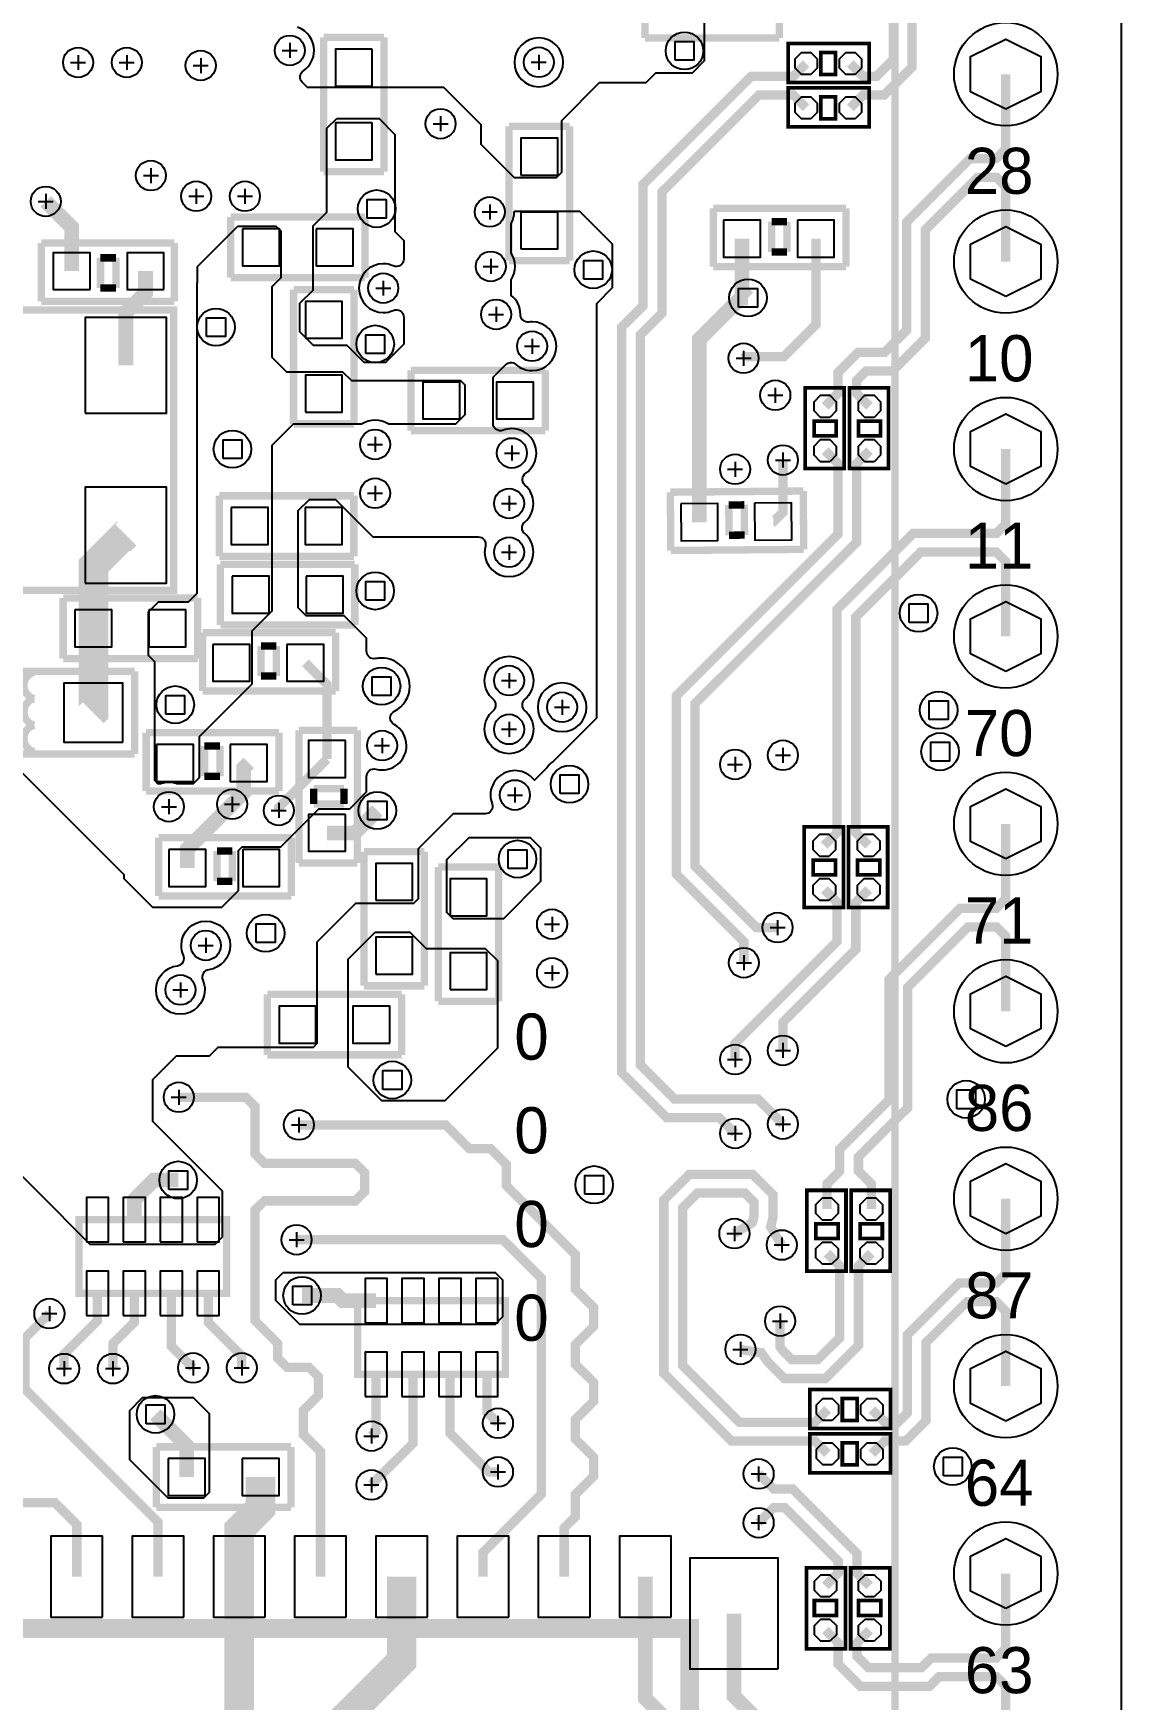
# Model space of a CAD drawing. Extents: x -209 to 15, y 9 to 85.
# Drawn here: x -32.62 to -17.88, y 29.68 to 52.26 of the extents above; entities that cross this region are included whole.
import ezdxf

# ---------------------------------------------------------------- set-up
doc = ezdxf.new("R2010")
doc.units = 0
for name, color, linetype in [('BG_DESIGN_OUTLINE', 85, 'CONTINUOUS'), ('BG_SILKSCREEN_TOP', 85, 'CONTINUOUS'), ('ET_BOTTOM', 5, 'CONTINUOUS'), ('MA_NCLEGEND-1-6', 190, 'CONTINUOUS'), ('PG_SILKSCREEN_BOTTOM', 5, 'CONTINUOUS'), ('PIN_BOTTOM', 5, 'CONTINUOUS'), ('VC_BOTTOM', 5, 'CONTINUOUS')]:
    doc.layers.add(name, color=color, linetype=linetype)

# ---------------------------------------------------------------- blocks, each defined once
blk = doc.blocks.new('FIGURE_CROSS')
for points in [[(-0.5, 0), (0.5, 0)], [(0, 0.5), (0, -0.5)]]:
    blk.add_lwpolyline(points)
blk = doc.blocks.new('FIGURE_SQUARE')
blk.add_lwpolyline([(-0.5, -0.5), (-0.5, 0.5), (0.5, 0.5), (0.5, -0.5)], close=True)
blk = doc.blocks.new('FIGURE_HEX')
blk.add_lwpolyline([(-0.5, 0), (-0.25, 0.5), (0.25, 0.5), (0.5, 0), (0.25, -0.5), (-0.25, -0.5)], close=True)

msp = doc.modelspace()

# ---------------------------------------------------------------- linework, layer by layer
at = {"layer": 'BG_DESIGN_OUTLINE'}
msp.add_lwpolyline([(-43.881, 16.8967), (-17.881, 16.8967), (-17.881, 78.8967), (-43.881, 78.8967)], close=True, dxfattribs=at)
at = {"layer": 'ET_BOTTOM'}
for points, const_width in [([(-21.5542, 51.8512), (-21.3812, 51.6782), (-21.2015, 51.6782), (-20.9729, 51.9068), (-20.9729, 54.9997), (-20.3289, 55.6437), (-19.578, 55.6437), (-19.451, 55.7707), (-19.451, 56.7867)], 0.127), ([(-21.5542, 51.2512), (-21.3812, 51.4242), (-21.0962, 51.4242), (-20.7189, 51.8015), (-20.7189, 54.8944), (-20.2236, 55.3897), (-19.578, 55.3897), (-19.451, 55.2627), (-19.451, 54.2467)], 0.127), ([(-22.1542, 51.8512), (-22.3272, 51.6782), (-22.8977, 51.6782), (-24.3616, 50.2143), (-24.3616, 48.5706), (-24.6524, 48.2798), (-24.6524, 38.1752), (-24.0416, 37.5644), (-23.3291, 37.5644), (-23.1168, 37.3521)], 0.127), ([(-21.8957, 47.2048), (-21.7227, 47.3778), (-21.7227, 47.6628), (-21.447, 47.9385), (-21.0908, 47.9385), (-20.7922, 48.2371), (-20.7922, 49.7042), (-19.9327, 50.5637), (-19.578, 50.5637), (-19.451, 50.6907), (-19.451, 51.7067)], 0.127), ([(-22.1542, 51.2512), (-22.3272, 51.4242), (-22.7924, 51.4242), (-24.1076, 50.109), (-24.1076, 48.4653), (-24.3984, 48.1745), (-24.3984, 38.2805), (-23.9363, 37.8184), (-22.8094, 37.8184), (-22.4683, 37.4773)], 0.127), ([(-21.2957, 47.2048), (-21.4687, 47.3778), (-21.4687, 47.5575), (-21.3417, 47.6845), (-20.9855, 47.6845), (-20.5382, 48.1318), (-20.5382, 49.5989), (-19.8274, 50.3097), (-19.578, 50.3097), (-19.451, 50.1827), (-19.451, 49.1667)], 0.127), ([(-32.4523, 49.9829), (-32.1003, 49.6309), (-32.1003, 49.0379)], 0.2), ([(-23.0223, 49.4772), (-23.0223, 48.7561), (-22.9417, 48.6755)], 0.2), ([(-23.002, 47.8564), (-22.981, 47.8774), (-22.456, 47.8774), (-22.0223, 48.3111), (-22.0223, 49.4772)], 0.127), ([(-31.1003, 49.0379), (-31.1003, 48.7445), (-31.3675, 48.4773), (-31.3675, 47.7606)], 0.2), ([(-23.5999, 45.6351), (-23.5999, 48.1149), (-23.0393, 48.6755), (-22.9417, 48.6755)], 0.2), ([(-22.9976, 39.6646), (-22.9976, 39.9514), (-23.9119, 40.8657), (-23.9119, 43.283), (-21.7227, 45.4722), (-21.7227, 46.4318), (-21.8957, 46.6048)], 0.127), ([(-22.5407, 40.1414), (-22.8283, 40.1414), (-23.6579, 40.971), (-23.6579, 43.1777), (-21.4687, 45.3669), (-21.4687, 46.4318), (-21.2957, 46.6048)], 0.127), ([(-22.5999, 45.6437), (-22.5953, 45.6437), (-22.4683, 45.7707), (-22.4683, 46.4773)], 0.127), ([(-21.9079, 41.256), (-21.7349, 41.429), (-21.7349, 44.4548), (-20.706, 45.4837), (-19.578, 45.4837), (-19.451, 45.6107), (-19.451, 46.6267)], 0.127), ([(-31.8057, 44.1964), (-31.8057, 45.0421), (-31.4037, 45.4441), (-31.384, 45.4441), (-31.3675, 45.4606)], 0.4), ([(-21.3079, 41.256), (-21.4809, 41.429), (-21.4809, 44.3495), (-20.6007, 45.2297), (-19.578, 45.2297), (-19.451, 45.1027), (-19.451, 44.0867)], 0.127), ([(-31.8057, 44.1964), (-31.8057, 43.0542), (-31.8074, 43.0525)], 0.4), ([(-28.6431, 42.4246), (-28.6431, 43.4349), (-28.9373, 43.7291)], 0.127), ([(-29.9288, 41.8121), (-29.7715, 41.9694), (-29.7715, 42.3026), (-29.702, 42.3721)], 0.2), ([(-29.2955, 41.7292), (-29.2955, 41.7722), (-28.6431, 42.4246)], 0.127), ([(-30.5342, 40.9482), (-30.5342, 41.2067), (-29.9288, 41.8121)], 0.2), ([(-28.6431, 41.4246), (-28.264, 41.4246), (-27.9615, 41.7271)], 0.2), ([(-21.872, 36.3282), (-21.872, 36.6687), (-21.699, 36.8417), (-21.699, 37.1393), (-21.0329, 37.8054), (-21.0329, 39.4372), (-20.0664, 40.4037), (-19.578, 40.4037), (-19.451, 40.5307), (-19.451, 41.5467)], 0.127), ([(-23.1168, 38.3521), (-23.1168, 38.5706), (-21.7349, 39.9525), (-21.7349, 40.483), (-21.9079, 40.656)], 0.127), ([(-22.4683, 38.477), (-22.4683, 38.8598), (-21.4809, 39.8472), (-21.4809, 40.483), (-21.3079, 40.656)], 0.127), ([(-21.272, 36.3282), (-21.272, 36.6687), (-21.445, 36.8417), (-21.445, 37.034), (-20.7789, 37.7001), (-20.7789, 39.3319), (-19.9611, 40.1497), (-19.578, 40.1497), (-19.451, 40.0227), (-19.451, 39.0067)], 0.127), ([(-28.731, 31.344), (-28.731, 33.0376), (-28.9633, 33.2699), (-28.9633, 33.5951), (-28.7587, 33.7997), (-28.7587, 34.0537), (-28.8857, 34.1807), (-29.1832, 34.1807), (-29.3102, 34.3077), (-29.3102, 34.5063), (-29.6168, 34.8129), (-29.6168, 36.3109), (-29.4898, 36.4379), (-28.259, 36.4379), (-28.132, 36.5649), (-28.132, 36.8189), (-28.259, 36.9459), (-29.4898, 36.9459), (-29.6168, 37.0729), (-29.6168, 37.7148), (-29.7438, 37.8418), (-30.6502, 37.8418)], 0.127), ([(-25.431, 31.344), (-25.431, 32.0058), (-25.2815, 32.1553), (-25.2815, 32.4552), (-25.0328, 32.7039), (-25.0328, 32.9632), (-25.2815, 33.2119), (-25.2815, 33.4712), (-25.0328, 33.7199), (-25.0328, 33.9792), (-25.2815, 34.2279), (-25.2815, 34.4872), (-25.0328, 34.7359), (-25.0328, 34.9952), (-25.2815, 35.2439), (-25.2815, 35.7112), (-26.2122, 36.6419), (-26.2122, 36.7477), (-26.2123, 36.9273), (-26.4289, 37.1439), (-26.5347, 37.1439), (-26.7141, 37.1438), (-27.0369, 37.4666), (-29.0239, 37.4666)], 0.127), ([(-31.2513, 36.1828), (-31.2513, 36.4539), (-30.9854, 36.7198), (-30.6581, 36.7198)], 0.2), ([(-21.8638, 33.0101), (-22.0368, 33.1831), (-23.1632, 33.1831), (-24.0812, 34.1011), (-24.0812, 36.4483), (-23.7309, 36.7986), (-22.8801, 36.7986), (-22.6044, 36.5229), (-22.6044, 36.2077), (-22.6341, 36.0842), (-22.484, 35.8395)], 0.127), ([(-21.8638, 33.6101), (-22.0368, 33.4371), (-23.0579, 33.4371), (-23.8272, 34.2064), (-23.8272, 36.343), (-23.6256, 36.5446), (-22.9854, 36.5446), (-22.8584, 36.4176), (-22.8584, 36.2379), (-22.8811, 36.1436), (-22.8812, 36.1435), (-23.126, 35.9935)], 0.127), ([(-21.2638, 33.6101), (-21.0908, 33.4371), (-20.9111, 33.4371), (-20.7841, 33.5641), (-20.7841, 34.6222), (-20.0826, 35.3237), (-19.578, 35.3237), (-19.451, 35.4507), (-19.451, 36.4667)], 0.127), ([(-29.0548, 35.9112), (-26.2606, 35.9112), (-25.7383, 35.3889), (-25.7383, 32.4649), (-26.531, 31.6722), (-26.531, 31.344)], 0.127), ([(-21.272, 35.7282), (-21.445, 35.5552), (-21.445, 34.4785), (-21.8934, 34.0301), (-22.4502, 34.0301), (-22.6683, 34.2482), (-22.761, 34.378), (-22.7612, 34.378), (-23.0443, 34.425)], 0.127), ([(-22.5071, 34.809), (-22.5071, 34.4596), (-22.4738, 34.413), (-22.3449, 34.2841), (-21.9987, 34.2841), (-21.699, 34.5838), (-21.699, 35.5552), (-21.872, 35.7282)], 0.127), ([(-32.8365, 35.554), (-33.2964, 35.0941), (-33.2964, 33.5599), (-33.7582, 33.0981), (-34.8855, 33.0981), (-35.0125, 32.9711), (-35.0125, 32.5193), (-34.8413, 32.3481), (-34.6672, 32.3481), (-34.5402, 32.2211), (-34.5402, 31.9858), (-34.4132, 31.8588), (-34.1592, 31.8588), (-34.0322, 31.9858), (-34.0322, 32.2211), (-33.9052, 32.3481), (-32.3289, 32.3481), (-32.031, 32.0502), (-32.031, 31.344)], 0.127), ([(-31.7513, 35.1828), (-31.7513, 34.8126), (-32.2029, 34.361), (-32.2029, 34.1635)], 0.127), ([(-31.2513, 35.1828), (-31.2513, 34.7951), (-31.5425, 34.5039), (-31.5425, 34.1635)], 0.127), ([(-30.7513, 35.1828), (-30.7513, 34.4676), (-30.457, 34.1733)], 0.127), ([(-30.2513, 35.1828), (-30.2513, 34.7912), (-29.7966, 34.3365), (-29.7966, 34.1733)], 0.127), ([(-27.9777, 35.085), (-28.4302, 35.085), (-28.4997, 35.1545), (-28.9807, 35.1545)], 0.2), ([(-21.2638, 33.0101), (-21.0908, 33.1831), (-20.8058, 33.1831), (-20.5301, 33.4588), (-20.5301, 34.5169), (-19.9773, 35.0697), (-19.578, 35.0697), (-19.451, 34.9427), (-19.451, 33.9267)], 0.127), ([(-32.4028, 34.9095), (-32.7347, 34.5776), (-32.7347, 33.8883), (-30.931, 32.0846), (-30.931, 31.344)], 0.127), ([(-27.4777, 34.085), (-27.4777, 33.1523), (-28.0415, 32.5885)], 0.127), ([(-27.9777, 34.085), (-27.9777, 33.3127), (-28.0415, 33.2489)], 0.127), ([(-26.9777, 34.085), (-26.9777, 33.2901), (-26.4516, 32.764), (-26.3272, 32.764)], 0.127), ([(-26.4777, 34.085), (-26.4777, 33.5749), (-26.3272, 33.4244)], 0.127), ([(-30.5422, 32.6938), (-30.5422, 33.1203), (-30.966, 33.5441)], 0.2), ([(-29.831, 31.344), (-29.831, 31.9834), (-29.5422, 32.2722), (-29.5422, 32.6938)], 0.4), ([(-22.7972, 32.7363), (-22.5941, 32.5332), (-22.3371, 32.5332), (-21.4659, 31.662), (-21.4659, 31.3932), (-21.2929, 31.2202)], 0.127), ([(-21.8929, 31.2202), (-21.7199, 31.3932), (-21.7199, 31.5567), (-22.4424, 32.2792), (-22.5938, 32.2792), (-22.7971, 32.0759)], 0.127), ([(-33.2842, 29.2609), (-32.4358, 28.4125), (-30.5467, 28.4125), (-29.831, 29.1282), (-29.831, 31.344)], 0.4), ([(-27.631, 31.344), (-27.631, 30.2043), (-28.5828, 29.2525)], 0.4), ([(-21.6873, 27.1642), (-23.3103, 27.1642), (-23.5103, 27.3642), (-23.5103, 28.8723), (-24.331, 29.693), (-24.331, 31.344)], 0.2), ([(-21.2929, 30.6202), (-21.4659, 30.4472), (-21.4659, 30.2675), (-21.3097, 30.1113), (-21.0815, 30.1113), (-21.0814, 30.1112), (-20.59, 30.1112), (-20.4575, 30.2437), (-19.578, 30.2437), (-19.451, 30.3707), (-19.451, 31.3867)], 0.127), ([(-22.6464, 27.753), (-22.6464, 29.241), (-23.131, 29.7256), (-23.131, 30.844)], 0.2), ([(-21.8929, 30.6202), (-21.7199, 30.4472), (-21.7199, 30.1622), (-21.415, 29.8573), (-21.1868, 29.8573), (-21.1867, 29.8572), (-20.4847, 29.8572), (-20.3522, 29.9897), (-19.578, 29.9897), (-19.451, 29.8627), (-19.451, 28.8467)], 0.127)]:
    msp.add_lwpolyline(points, dxfattribs=dict(at, const_width=const_width))
for points in [[(-23.5336, 52.7317), (-23.5336, 51.8861), (-23.698, 51.7217), (-24.1933, 51.7217), (-24.3269, 51.5881), (-24.9551, 51.5881), (-25.4671, 51.0761), (-25.4671, 50.3732), (-25.5396, 50.3007), (-26.103, 50.3007), (-26.557, 50.7547), (-26.557, 51.0218), (-27.0602, 51.525), (-28.9056, 51.525), (-28.9787, 51.5981, -0.472984), (-28.9633, 51.7544, 0.250512), (-28.8164, 52.0292, 0.321132), (-29.0404, 52.342)], [(-32.9213, 42.3874), (-31.3934, 40.8595), (-31.3934, 40.8074), (-31.0055, 40.4195), (-30.0676, 40.4195), (-29.8421, 40.645), (-29.8421, 41.1847), (-29.79, 41.2368), (-29.2688, 41.2368), (-28.7549, 41.7507), (-28.3354, 41.7507), (-28.1071, 41.979), (-28.1071, 42.1895, -0.490834), (-27.9799, 42.2878, 0.063809), (-27.8966, 42.2771, 0.414214), (-27.5662, 42.6075, 0.270059), (-27.7337, 42.895, -0.597618), (-27.7298, 43.0739, 0.281861), (-27.5219, 43.4134, 0.414214), (-27.9031, 43.7946, 0.053516), (-27.984, 43.7859, -0.478124), (-28.1071, 43.8852), (-28.1071, 44.0647), (-28.4103, 44.3679), (-28.9241, 44.3679), (-29.0313, 44.4751), (-29.0313, 45.7922), (-28.8815, 45.942), (-28.527, 45.942), (-28.0212, 45.4362), (-26.5962, 45.4362, -0.489112), (-26.4977, 45.3096, 0.062316), (-26.5079, 45.2282, 1), (-25.8471, 45.2282, 0.221009), (-25.9645, 45.4807, -0.464701), (-25.9645, 45.6361, 0.221009), (-25.8471, 45.8886, 0.217933), (-25.9615, 46.1386, -0.492944), (-25.9521, 46.2995, 0.248322), (-25.8075, 46.5727, 0.414214), (-26.1379, 46.9031, 0.09197), (-26.2564, 46.8811, -0.526207), (-26.3944, 46.976), (-26.3944, 47.6003), (-26.2253, 47.7694, -0.397758), (-26.0858, 47.7734, 0.183957), (-25.866, 47.6897, 1), (-25.866, 48.3505, 0.031879), (-25.908, 48.3478, -0.453251), (-26.0225, 48.449), (-26.0225, 48.4503, 0.229356), (-26.148, 48.7095), (-26.148, 48.9211, 0.297118), (-26.148, 49.2819), (-26.148, 49.6808), (-26.1426, 49.6915, 0.116976), (-26.1074, 49.8399), (-26.1074, 49.8431), (-26.0997, 49.8508), (-25.2221, 49.8508), (-24.7795, 49.4082), (-24.7795, 48.8095), (-24.9945, 48.5945), (-24.9945, 42.9786), (-25.5773, 42.3958), (-25.5806, 42.3934, 0.081227), (-25.6676, 42.3064), (-25.67, 42.3031), (-25.8325, 42.1406), (-25.8684, 42.1754, 0.194449), (-26.098, 42.2682, 0.414214), (-26.4284, 41.9378, 0.091389), (-26.4067, 41.82, -0.525385), (-26.5016, 41.6822), (-26.9345, 41.6822), (-27.41, 41.2067), (-27.41, 40.5309), (-27.4736, 40.4673), (-28.2555, 40.4673), (-28.7792, 39.9436), (-28.7792, 38.5695), (-28.8315, 38.5172), (-30.1224, 38.5172), (-30.2408, 38.3987), (-30.6855, 38.3987), (-31.0049, 38.0793), (-31.0049, 37.517), (-30.0624, 36.5745), (-30.0624, 35.9478), (-30.1624, 35.8478), (-31.8506, 35.8478), (-33.2925, 37.2897)]]:
    msp.add_lwpolyline(points, format="xyb", dxfattribs=at)
for points in [[(-25.444, 51.8679, 1), (-26.1048, 51.8679, 1)], [(-28.5118, 51.1046), (-27.9382, 51.1046), (-27.7227, 50.8891), (-27.7227, 49.5732), (-27.6015, 49.452), (-27.6015, 49.2007, -0.544169), (-27.7448, 49.1081, 0.106093), (-27.8804, 49.1372, 1), (-27.8804, 48.4764, 0.106093), (-27.7448, 48.5055, -0.544169), (-27.6015, 48.4129), (-27.6015, 48.0493), (-27.8493, 47.8015), (-28.138, 47.8015), (-28.3676, 48.0311), (-28.8245, 48.0311), (-29.0087, 48.2153), (-29.0087, 48.6017), (-28.8287, 48.7817), (-28.8287, 49.6525), (-28.643, 49.8382), (-28.643, 50.9734)], [(-29.8495, 49.6483), (-29.3337, 49.6483), (-29.2694, 49.584), (-29.2694, 48.9454), (-29.3908, 48.824), (-29.3908, 47.8725), (-29.193, 47.6747), (-28.4318, 47.6747), (-28.3113, 47.5542), (-26.8337, 47.5542), (-26.7769, 47.4974), (-26.7769, 47.0882), (-26.9019, 46.9632), (-27.8072, 46.9632, 0.303756), (-28.1746, 46.9632), (-29.1019, 46.9632), (-29.3908, 46.6743), (-29.3908, 44.4301), (-29.6621, 44.1588), (-29.6621, 43.4395), (-30.0283, 43.0728), (-30.3753, 42.7258), (-30.3753, 42.1704), (-30.4543, 42.0914), (-30.6765, 42.0914), (-30.684, 42.0938, 0.076615), (-30.7835, 42.1091, 0.076615), (-30.883, 42.0938), (-30.8905, 42.0914), (-30.9319, 42.0914), (-30.9737, 42.1332), (-30.9737, 43.7445), (-31.0593, 43.8301), (-31.0593, 44.4222), (-30.9242, 44.5573), (-30.5196, 44.5573), (-30.4016, 44.6753), (-30.4016, 48.877), (-30.3987, 48.8799), (-30.3987, 49.0991)], [(-26.3905, 43.0807, 0.464701), (-26.3905, 43.2361, -0.221009), (-26.5079, 43.4886, -1), (-25.8471, 43.4886, -0.221009), (-25.9645, 43.2361, 0.464701), (-25.9645, 43.0807, -0.221009), (-25.8471, 42.8282, -1), (-26.5079, 42.8282, -0.221009)], [(-25.1281, 43.1269, 1), (-25.7889, 43.1269, 1)], [(-30.5869, 39.7664, -0.103487), (-30.6146, 39.8988, -1), (-29.9538, 39.8988, -0.379365), (-30.2445, 39.5708, 0.50266), (-30.3254, 39.4292, -0.103487), (-30.2977, 39.2968, -1), (-30.9585, 39.2968, -0.379365), (-30.6678, 39.6248, 0.50266)]]:
    msp.add_lwpolyline(points, format="xyb", close=True, dxfattribs=at)
for points in [[(-27.0184, 41.063), (-26.7185, 41.3629), (-25.8899, 41.3629), (-25.7503, 41.2233), (-25.7503, 40.7654), (-26.2538, 40.2619), (-26.936, 40.2619), (-27.0184, 40.3443)], [(-27.9912, 40.078), (-27.5191, 40.078), (-27.3007, 39.8596), (-26.4986, 39.8596), (-26.3323, 39.6933), (-26.3323, 38.5073), (-27.0462, 37.7934), (-27.8998, 37.7934), (-28.3551, 38.2487), (-28.3551, 39.7141)], [(-29.2359, 35.4673), (-26.3646, 35.4673), (-26.2646, 35.3673), (-26.2646, 34.8641), (-26.3646, 34.7641), (-29.0129, 34.7641), (-29.3359, 35.0871), (-29.3359, 35.3673)], [(-31.3148, 33.5977), (-31.1404, 33.7721), (-30.4535, 33.7721), (-30.2392, 33.5578), (-30.2392, 32.4863), (-30.3169, 32.4086), (-30.7959, 32.4086), (-31.3148, 32.9275)]]:
    msp.add_lwpolyline(points, close=True, dxfattribs=at)
at = {"layer": 'PG_SILKSCREEN_BOTTOM'}
for points, const_width in [([(-20.951, 17.1867), (-20.951, 78.6067)], 0.1), ([(-24.336, 52.1968), (-24.336, 53.0168)], 0.1), ([(-22.516, 53.0168), (-22.516, 52.1968)], 0.1), ([(-28.6895, 50.3852), (-28.6895, 52.2052)], 0.1), ([(-28.6895, 52.2052), (-27.8694, 52.2052)], 0.1), ([(-27.8694, 52.2052), (-27.8695, 50.3852)], 0.1), ([(-22.516, 52.1968), (-24.336, 52.1968)], 0.1), ([(-21.3472, 52.1222), (-22.3962, 52.1222), (-22.3962, 51.5932), (-21.3022, 51.5932), (-21.3022, 52.1222), (-21.3472, 52.1222)], 0.05), ([(-21.9542, 52.0012), (-21.9542, 51.7012), (-21.7542, 51.7012), (-21.7542, 52.0012), (-21.9542, 52.0012)], 0.05), ([(-21.3472, 51.5222), (-22.3962, 51.5222), (-22.3962, 50.9932), (-21.3022, 50.9932), (-21.3022, 51.5222), (-21.3472, 51.5222)], 0.05), ([(-21.9542, 51.4012), (-21.9542, 51.1012), (-21.7542, 51.1012), (-21.7542, 51.4012), (-21.9542, 51.4012)], 0.05), ([(-26.1767, 50.9988), (-25.3567, 50.9988)], 0.1), ([(-26.1767, 49.1788), (-26.1767, 50.9988)], 0.1), ([(-25.3567, 50.9988), (-25.3567, 49.1788)], 0.1), ([(-27.8695, 50.3852), (-28.6895, 50.3852)], 0.1), ([(-23.4123, 49.8872), (-21.6123, 49.8872)], 0.1), ([(-23.4123, 49.0972), (-23.4123, 49.8872)], 0.1), ([(-21.6123, 49.8872), (-21.6123, 49.0972)], 0.1), ([(-29.9482, 49.7702), (-28.1282, 49.7702)], 0.1), ([(-29.9482, 48.9502), (-29.9482, 49.7702)], 0.1), ([(-28.1282, 49.7702), (-28.1282, 48.9502)], 0.1), ([(-22.6223, 49.7072), (-22.4123, 49.7072)], 0.1), ([(-22.6223, 49.2972), (-22.6223, 49.7072)], 0.1), ([(-22.4123, 49.7072), (-22.4123, 49.2972)], 0.1), ([(-32.5103, 49.4179), (-30.7103, 49.4179)], 0.1), ([(-32.5103, 48.6279), (-32.5103, 49.4179)], 0.1), ([(-30.7103, 49.4179), (-30.7103, 48.6279)], 0.1), ([(-31.7103, 49.2179), (-31.5003, 49.2179)], 0.1), ([(-31.7103, 48.8079), (-31.7103, 49.2179)], 0.1), ([(-31.5003, 49.2179), (-31.5003, 48.8079)], 0.1), ([(-22.4123, 49.2972), (-22.6223, 49.2972)], 0.1), ([(-25.3567, 49.1788), (-26.1767, 49.1788)], 0.1), ([(-21.6123, 49.0972), (-23.4123, 49.0972)], 0.1), ([(-31.5003, 48.8079), (-31.7103, 48.8079)], 0.1), ([(-28.1282, 48.9502), (-29.9482, 48.9502)], 0.1), ([(-29.0962, 48.788), (-28.2762, 48.788)], 0.1), ([(-29.0962, 46.968), (-29.0962, 48.788)], 0.1), ([(-28.2762, 48.788), (-28.2762, 46.968)], 0.1), ([(-33.9175, 44.7106), (-33.9175, 48.5106), (-30.7175, 48.5106), (-30.7175, 44.7106), (-33.9175, 44.7106)], 0.1), ([(-30.7103, 48.6279), (-32.5103, 48.6279)], 0.1), ([(-27.5057, 47.6939), (-25.6857, 47.6939)], 0.1), ([(-27.5057, 46.8739), (-27.5057, 47.6939)], 0.1), ([(-25.6857, 47.6939), (-25.6857, 46.8739)], 0.1), ([(-22.1667, 47.4118), (-22.1667, 46.3628), (-21.6377, 46.3628), (-21.6377, 47.4568), (-22.1667, 47.4568), (-22.1667, 47.4118)], 0.05), ([(-21.5667, 47.4118), (-21.5667, 46.3628), (-21.0377, 46.3628), (-21.0377, 47.4568), (-21.5667, 47.4568), (-21.5667, 47.4118)], 0.05), ([(-28.2762, 46.968), (-29.0962, 46.968)], 0.1), ([(-22.0457, 46.8048), (-21.7457, 46.8048), (-21.7457, 47.0048), (-22.0457, 47.0048), (-22.0457, 46.8048)], 0.05), ([(-21.4457, 46.8048), (-21.1457, 46.8048), (-21.1457, 47.0048), (-21.4457, 47.0048), (-21.4457, 46.8048)], 0.05), ([(-25.6857, 46.8739), (-27.5057, 46.8739)], 0.1), ([(-23.9932, 46.0417), (-22.1933, 46.0573)], 0.1), ([(-23.9866, 45.2517), (-23.9932, 46.0417)], 0.1), ([(-22.1933, 46.0573), (-22.1865, 45.2672)], 0.1), ([(-30.0994, 45.9925), (-28.2793, 45.9925)], 0.1), ([(-30.0993, 45.1724), (-30.0994, 45.9925)], 0.1), ([(-28.2793, 45.9925), (-28.2794, 45.1724)], 0.1), ([(-23.2018, 45.8686), (-22.9918, 45.8704)], 0.1), ([(-23.1983, 45.4585), (-23.2018, 45.8686)], 0.1), ([(-22.9918, 45.8704), (-22.9883, 45.4602)], 0.1), ([(-22.9883, 45.4602), (-23.1983, 45.4585)], 0.1), ([(-28.2794, 45.1724), (-30.0993, 45.1724)], 0.1), ([(-22.1865, 45.2672), (-23.9866, 45.2517)], 0.1), ([(-30.0859, 45.0633), (-28.2659, 45.0633)], 0.1), ([(-30.0859, 44.2433), (-30.0859, 45.0633)], 0.1), ([(-28.2659, 45.0633), (-28.2659, 44.2433)], 0.1), ([(-32.2157, 44.6064), (-30.3957, 44.6064)], 0.1), ([(-32.2157, 43.7864), (-32.2157, 44.6064)], 0.1), ([(-30.3957, 44.6064), (-30.3957, 43.7864)], 0.1), ([(-28.2659, 44.2433), (-30.0859, 44.2433)], 0.1), ([(-30.3273, 44.1391), (-28.5273, 44.1391)], 0.1), ([(-30.3273, 43.3491), (-30.3273, 44.1391)], 0.1), ([(-28.5273, 44.1391), (-28.5273, 43.3491)], 0.1), ([(-30.3957, 43.7864), (-32.2157, 43.7864)], 0.1), ([(-29.5373, 43.9591), (-29.3273, 43.9591)], 0.1), ([(-29.5373, 43.5491), (-29.5373, 43.9591)], 0.1), ([(-29.3273, 43.9591), (-29.3273, 43.5491)], 0.1), ([(-33.9674, 43.6125), (-31.2474, 43.6125)], 0.1), ([(-31.2474, 43.6125), (-31.2474, 42.4925)], 0.1), ([(-29.3273, 43.5491), (-29.5373, 43.5491)], 0.1), ([(-28.5273, 43.3491), (-30.3273, 43.3491)], 0.1), ([(-31.092, 42.7821), (-29.292, 42.7821)], 0.1), ([(-31.092, 41.9921), (-31.092, 42.7821)], 0.1), ([(-29.292, 42.7821), (-29.292, 41.9921)], 0.1), ([(-29.0231, 41.0146), (-29.0231, 42.8146)], 0.1), ([(-29.0231, 42.8146), (-28.2331, 42.8146)], 0.1), ([(-28.2331, 42.8146), (-28.2331, 41.0146)], 0.1), ([(-31.2474, 42.4925), (-33.9674, 42.4925)], 0.1), ([(-30.302, 42.6021), (-30.092, 42.6021)], 0.1), ([(-30.302, 42.1921), (-30.302, 42.6021)], 0.1), ([(-30.092, 42.6021), (-30.092, 42.1921)], 0.1), ([(-30.092, 42.1921), (-30.302, 42.1921)], 0.1), ([(-29.292, 41.9921), (-31.092, 41.9921)], 0.1), ([(-28.8231, 41.8146), (-28.8231, 42.0246)], 0.1), ([(-28.8231, 42.0246), (-28.4131, 42.0246)], 0.1), ([(-28.4131, 42.0246), (-28.4131, 41.8146)], 0.1), ([(-28.4131, 41.8146), (-28.8231, 41.8146)], 0.1), ([(-30.9242, 41.3582), (-29.1242, 41.3582)], 0.1), ([(-30.9242, 40.5682), (-30.9242, 41.3582)], 0.1), ([(-29.1242, 41.3582), (-29.1242, 40.5682)], 0.1), ([(-22.1789, 41.463), (-22.1789, 40.414), (-21.6499, 40.414), (-21.6499, 41.508), (-22.1789, 41.508), (-22.1789, 41.463)], 0.05), ([(-21.5789, 41.463), (-21.5789, 40.414), (-21.0499, 40.414), (-21.0499, 41.508), (-21.5789, 41.508), (-21.5789, 41.463)], 0.05), ([(-30.1342, 41.1782), (-29.9242, 41.1782)], 0.1), ([(-30.1342, 40.7682), (-30.1342, 41.1782)], 0.1), ([(-29.9242, 41.1782), (-29.9242, 40.7682)], 0.1), ([(-28.143, 41.1718), (-27.323, 41.1718)], 0.1), ([(-28.143, 39.3518), (-28.143, 41.1718)], 0.1), ([(-27.323, 41.1718), (-27.323, 39.3518)], 0.1), ([(-28.2331, 41.0146), (-29.0231, 41.0146)], 0.1), ([(-27.1364, 40.9603), (-26.3164, 40.9603)], 0.1), ([(-27.1364, 39.1403), (-27.1364, 40.9603)], 0.1), ([(-26.3164, 40.9603), (-26.3164, 39.1403)], 0.1), ([(-22.0579, 40.856), (-21.7579, 40.856), (-21.7579, 41.056), (-22.0579, 41.056), (-22.0579, 40.856)], 0.05), ([(-21.4579, 40.856), (-21.1579, 40.856), (-21.1579, 41.056), (-21.4579, 41.056), (-21.4579, 40.856)], 0.05), ([(-29.9242, 40.7682), (-30.1342, 40.7682)], 0.1), ([(-29.1242, 40.5682), (-30.9242, 40.5682)], 0.1), ([(-27.323, 39.3518), (-28.143, 39.3518)], 0.1), ([(-29.4526, 39.2365), (-27.6326, 39.2365)], 0.1), ([(-29.4526, 38.4165), (-29.4526, 39.2365)], 0.1), ([(-27.6326, 39.2365), (-27.6326, 38.4165)], 0.1), ([(-26.3164, 39.1403), (-27.1364, 39.1403)], 0.1), ([(-27.6326, 38.4165), (-29.4526, 38.4165)], 0.1), ([(-22.143, 36.5352), (-22.143, 35.4862), (-21.614, 35.4862), (-21.614, 36.5802), (-22.143, 36.5802), (-22.143, 36.5352)], 0.05), ([(-21.543, 36.5352), (-21.543, 35.4862), (-21.014, 35.4862), (-21.014, 36.5802), (-21.543, 36.5802), (-21.543, 36.5352)], 0.05), ([(-30.0012, 35.1828), (-32.0014, 35.1828), (-32.0014, 36.1828), (-30.0012, 36.1828), (-30.0012, 35.1828)], 0.1), ([(-22.022, 35.9282), (-21.722, 35.9282), (-21.722, 36.1282), (-22.022, 36.1282), (-22.022, 35.9282)], 0.05), ([(-21.422, 35.9282), (-21.122, 35.9282), (-21.122, 36.1282), (-21.422, 36.1282), (-21.422, 35.9282)], 0.05), ([(-26.2277, 34.085), (-28.2277, 34.085), (-28.2277, 35.085), (-26.2277, 35.085), (-26.2277, 34.085)], 0.1), ([(-21.0568, 33.8811), (-22.1058, 33.8811), (-22.1058, 33.3521), (-21.0118, 33.3521), (-21.0118, 33.8811), (-21.0568, 33.8811)], 0.05), ([(-21.6638, 33.7601), (-21.6638, 33.4601), (-21.4638, 33.4601), (-21.4638, 33.7601), (-21.6638, 33.7601)], 0.05), ([(-21.0568, 33.2811), (-22.1058, 33.2811), (-22.1058, 32.7521), (-21.0118, 32.7521), (-21.0118, 33.2811), (-21.0568, 33.2811)], 0.05), ([(-30.9522, 33.1038), (-29.1322, 33.1038)], 0.1), ([(-30.9522, 32.2838), (-30.9522, 33.1038)], 0.1), ([(-29.1322, 33.1038), (-29.1322, 32.2838)], 0.1), ([(-21.6638, 33.1601), (-21.6638, 32.8601), (-21.4638, 32.8601), (-21.4638, 33.1601), (-21.6638, 33.1601)], 0.05), ([(-29.1322, 32.2838), (-30.9522, 32.2838)], 0.1), ([(-21.6219, 30.4132), (-21.6219, 31.4622), (-22.1509, 31.4622), (-22.1509, 30.3682), (-21.6219, 30.3682), (-21.6219, 30.4132)], 0.05), ([(-21.0219, 30.4132), (-21.0219, 31.4622), (-21.5509, 31.4622), (-21.5509, 30.3682), (-21.0219, 30.3682), (-21.0219, 30.4132)], 0.05), ([(-21.7429, 31.0202), (-22.0429, 31.0202), (-22.0429, 30.8202), (-21.7429, 30.8202), (-21.7429, 31.0202)], 0.05), ([(-21.1429, 31.0202), (-21.4429, 31.0202), (-21.4429, 30.8202), (-21.1429, 30.8202), (-21.1429, 31.0202)], 0.05), ([(-24.331, 30.642), (-23.731, 30.642), (-23.731, 16.844), (-38.031, 16.844), (-38.031, 29.844)], 0.254), ([(-36.731, 30.642), (-24.331, 30.642)], 0.254)]:
    msp.add_lwpolyline(points, dxfattribs=dict(at, const_width=const_width))
at = {"layer": 'PG_SILKSCREEN_BOTTOM', "const_width": 0.1}
for points in [[(-32.6074, 43.6025, 0.779275), (-32.6074, 43.2425)], [(-32.6074, 43.2444, 0.779275), (-32.6074, 42.8844)], [(-32.6074, 42.8844, 0.779275), (-32.6074, 42.5244)]]:
    msp.add_lwpolyline(points, format="xyb", dxfattribs=at)
at = {"layer": 'PIN_BOTTOM'}
for points in [[(-28.0295, 52.0453), (-28.5295, 52.0453), (-28.5295, 51.5453), (-28.0295, 51.5453)], [(-22.09207, 51.7012), (-22.21633, 51.7012), (-22.3042, 51.78907), (-22.3042, 51.91333), (-22.21633, 52.0012), (-22.09207, 52.0012), (-22.0042, 51.91333), (-22.0042, 51.78907)], [(-21.49207, 51.7012), (-21.61633, 51.7012), (-21.7042, 51.78907), (-21.7042, 51.91333), (-21.61633, 52.0012), (-21.49207, 52.0012), (-21.4042, 51.91333), (-21.4042, 51.78907)], [(-22.09207, 51.1012), (-22.21633, 51.1012), (-22.3042, 51.18907), (-22.3042, 51.31333), (-22.21633, 51.4012), (-22.09207, 51.4012), (-22.0042, 51.31333), (-22.0042, 51.18907)], [(-21.49207, 51.1012), (-21.61633, 51.1012), (-21.7042, 51.18907), (-21.7042, 51.31333), (-21.61633, 51.4012), (-21.49207, 51.4012), (-21.4042, 51.31333), (-21.4042, 51.18907)], [(-28.0295, 51.0453), (-28.5295, 51.0453), (-28.5295, 50.5453), (-28.0295, 50.5453)], [(-26.0167, 50.3388), (-25.5167, 50.3388), (-25.5167, 50.8388), (-26.0167, 50.8388)], [(-26.0167, 49.3388), (-25.5167, 49.3388), (-25.5167, 49.8388), (-26.0167, 49.8388)], [(-23.2723, 49.7272), (-23.2723, 49.2272), (-22.7723, 49.2272), (-22.7723, 49.7272)], [(-22.2723, 49.7272), (-22.2723, 49.2272), (-21.7723, 49.2272), (-21.7723, 49.7272)], [(-29.7882, 49.6102), (-29.7882, 49.1102), (-29.2882, 49.1102), (-29.2882, 49.6102)], [(-28.7882, 49.6102), (-28.7882, 49.1102), (-28.2882, 49.1102), (-28.2882, 49.6102)], [(-31.8503, 48.7879), (-31.8503, 49.2879), (-32.3503, 49.2879), (-32.3503, 48.7879)], [(-30.8503, 48.7879), (-30.8503, 49.2879), (-31.3503, 49.2879), (-31.3503, 48.7879)], [(-28.9362, 48.128), (-28.4362, 48.128), (-28.4362, 48.628), (-28.9362, 48.628)], [(-31.9175, 47.1106), (-30.8175, 47.1106), (-30.8175, 48.4106), (-31.9175, 48.4106)], [(-28.9362, 47.128), (-28.4362, 47.128), (-28.4362, 47.628), (-28.9362, 47.628)], [(-26.8457, 47.0339), (-26.8457, 47.5339), (-27.3457, 47.5339), (-27.3457, 47.0339)], [(-25.8457, 47.0339), (-25.8457, 47.5339), (-26.3457, 47.5339), (-26.3457, 47.0339)], [(-21.83357, 47.0548), (-21.95783, 47.0548), (-22.0457, 47.14267), (-22.0457, 47.26693), (-21.95783, 47.3548), (-21.83357, 47.3548), (-21.7457, 47.26693), (-21.7457, 47.14267)], [(-21.23357, 47.0548), (-21.35783, 47.0548), (-21.4457, 47.14267), (-21.4457, 47.26693), (-21.35783, 47.3548), (-21.23357, 47.3548), (-21.1457, 47.26693), (-21.1457, 47.14267)], [(-21.83357, 46.4548), (-21.95783, 46.4548), (-22.0457, 46.54267), (-22.0457, 46.66693), (-21.95783, 46.7548), (-21.83357, 46.7548), (-21.7457, 46.66693), (-21.7457, 46.54267)], [(-21.23357, 46.4548), (-21.35783, 46.4548), (-21.4457, 46.54267), (-21.4457, 46.66693), (-21.35783, 46.7548), (-21.23357, 46.7548), (-21.1457, 46.66693), (-21.1457, 46.54267)], [(-31.9175, 44.8106), (-30.8175, 44.8106), (-30.8175, 46.1106), (-31.9175, 46.1106)], [(-23.85205, 45.88294), (-23.84774, 45.38295), (-23.34775, 45.38726), (-23.35206, 45.88725)], [(-22.85205, 45.89153), (-22.84774, 45.39155), (-22.34775, 45.39587), (-22.35206, 45.89585)], [(-29.9394, 45.8325), (-29.9394, 45.3325), (-29.4394, 45.3325), (-29.4394, 45.8325)], [(-28.9394, 45.8325), (-28.9394, 45.3325), (-28.4394, 45.3325), (-28.4394, 45.8325)], [(-29.9259, 44.9033), (-29.9259, 44.4033), (-29.4259, 44.4033), (-29.4259, 44.9033)], [(-28.9259, 44.9033), (-28.9259, 44.4033), (-28.4259, 44.4033), (-28.4259, 44.9033)], [(-32.0557, 44.4464), (-32.0557, 43.9464), (-31.5557, 43.9464), (-31.5557, 44.4464)], [(-31.0557, 44.4464), (-31.0557, 43.9464), (-30.5557, 43.9464), (-30.5557, 44.4464)], [(-30.1873, 43.9791), (-30.1873, 43.4791), (-29.6873, 43.4791), (-29.6873, 43.9791)], [(-29.1873, 43.9791), (-29.1873, 43.4791), (-28.6873, 43.4791), (-28.6873, 43.9791)], [(-31.4074, 42.6525), (-31.4074, 43.4525), (-32.2074, 43.4525), (-32.2074, 42.6525)], [(-30.952, 42.6221), (-30.952, 42.1221), (-30.452, 42.1221), (-30.452, 42.6221)], [(-29.952, 42.6221), (-29.952, 42.1221), (-29.452, 42.1221), (-29.452, 42.6221)], [(-28.3931, 42.6746), (-28.8931, 42.6746), (-28.8931, 42.1746), (-28.3931, 42.1746)], [(-28.3931, 41.6746), (-28.8931, 41.6746), (-28.8931, 41.1746), (-28.3931, 41.1746)], [(-21.84577, 41.106), (-21.97003, 41.106), (-22.0579, 41.19387), (-22.0579, 41.31813), (-21.97003, 41.406), (-21.84577, 41.406), (-21.7579, 41.31813), (-21.7579, 41.19387)], [(-21.24577, 41.106), (-21.37003, 41.106), (-21.4579, 41.19387), (-21.4579, 41.31813), (-21.37003, 41.406), (-21.24577, 41.406), (-21.1579, 41.31813), (-21.1579, 41.19387)], [(-30.7842, 41.1982), (-30.7842, 40.6982), (-30.2842, 40.6982), (-30.2842, 41.1982)], [(-29.7842, 41.1982), (-29.7842, 40.6982), (-29.2842, 40.6982), (-29.2842, 41.1982)], [(-27.983, 40.5118), (-27.483, 40.5118), (-27.483, 41.0118), (-27.983, 41.0118)], [(-26.9764, 40.3003), (-26.4764, 40.3003), (-26.4764, 40.8003), (-26.9764, 40.8003)], [(-21.84577, 40.506), (-21.97003, 40.506), (-22.0579, 40.59387), (-22.0579, 40.71813), (-21.97003, 40.806), (-21.84577, 40.806), (-21.7579, 40.71813), (-21.7579, 40.59387)], [(-21.24577, 40.506), (-21.37003, 40.506), (-21.4579, 40.59387), (-21.4579, 40.71813), (-21.37003, 40.806), (-21.24577, 40.806), (-21.1579, 40.71813), (-21.1579, 40.59387)], [(-27.983, 39.5118), (-27.483, 39.5118), (-27.483, 40.0118), (-27.983, 40.0118)], [(-26.9764, 39.3003), (-26.4764, 39.3003), (-26.4764, 39.8003), (-26.9764, 39.8003)], [(-28.7926, 38.5765), (-28.7926, 39.0765), (-29.2926, 39.0765), (-29.2926, 38.5765)], [(-27.7926, 38.5765), (-27.7926, 39.0765), (-28.2926, 39.0765), (-28.2926, 38.5765)], [(-31.9013, 35.8828), (-31.6013, 35.8828), (-31.6013, 36.4828), (-31.9013, 36.4828)], [(-31.4013, 35.8828), (-31.1013, 35.8828), (-31.1013, 36.4828), (-31.4013, 36.4828)], [(-30.9013, 35.8828), (-30.6013, 35.8828), (-30.6013, 36.4828), (-30.9013, 36.4828)], [(-30.4013, 35.8828), (-30.1013, 35.8828), (-30.1013, 36.4828), (-30.4013, 36.4828)], [(-21.80987, 36.1782), (-21.93413, 36.1782), (-22.022, 36.26607), (-22.022, 36.39033), (-21.93413, 36.4782), (-21.80987, 36.4782), (-21.722, 36.39033), (-21.722, 36.26607)], [(-21.20987, 36.1782), (-21.33413, 36.1782), (-21.422, 36.26607), (-21.422, 36.39033), (-21.33413, 36.4782), (-21.20987, 36.4782), (-21.122, 36.39033), (-21.122, 36.26607)], [(-21.80987, 35.5782), (-21.93413, 35.5782), (-22.022, 35.66607), (-22.022, 35.79033), (-21.93413, 35.8782), (-21.80987, 35.8782), (-21.722, 35.79033), (-21.722, 35.66607)], [(-21.20987, 35.5782), (-21.33413, 35.5782), (-21.422, 35.66607), (-21.422, 35.79033), (-21.33413, 35.8782), (-21.20987, 35.8782), (-21.122, 35.79033), (-21.122, 35.66607)], [(-31.9013, 34.8828), (-31.6013, 34.8828), (-31.6013, 35.4828), (-31.9013, 35.4828)], [(-31.4013, 34.8828), (-31.1013, 34.8828), (-31.1013, 35.4828), (-31.4013, 35.4828)], [(-30.9013, 34.8828), (-30.6013, 34.8828), (-30.6013, 35.4828), (-30.9013, 35.4828)], [(-30.4013, 34.8828), (-30.1013, 34.8828), (-30.1013, 35.4828), (-30.4013, 35.4828)], [(-28.1277, 34.785), (-27.8277, 34.785), (-27.8277, 35.385), (-28.1277, 35.385)], [(-27.6277, 34.785), (-27.3277, 34.785), (-27.3277, 35.385), (-27.6277, 35.385)], [(-27.1277, 34.785), (-26.8277, 34.785), (-26.8277, 35.385), (-27.1277, 35.385)], [(-26.6277, 34.785), (-26.3277, 34.785), (-26.3277, 35.385), (-26.6277, 35.385)], [(-28.1277, 33.785), (-27.8277, 33.785), (-27.8277, 34.385), (-28.1277, 34.385)], [(-27.6277, 33.785), (-27.3277, 33.785), (-27.3277, 34.385), (-27.6277, 34.385)], [(-27.1277, 33.785), (-26.8277, 33.785), (-26.8277, 34.385), (-27.1277, 34.385)], [(-26.6277, 33.785), (-26.3277, 33.785), (-26.3277, 34.385), (-26.6277, 34.385)], [(-21.80167, 33.4601), (-21.92593, 33.4601), (-22.0138, 33.54797), (-22.0138, 33.67223), (-21.92593, 33.7601), (-21.80167, 33.7601), (-21.7138, 33.67223), (-21.7138, 33.54797)], [(-21.20167, 33.4601), (-21.32593, 33.4601), (-21.4138, 33.54797), (-21.4138, 33.67223), (-21.32593, 33.7601), (-21.20167, 33.7601), (-21.1138, 33.67223), (-21.1138, 33.54797)], [(-21.80167, 32.8601), (-21.92593, 32.8601), (-22.0138, 32.94797), (-22.0138, 33.07223), (-21.92593, 33.1601), (-21.80167, 33.1601), (-21.7138, 33.07223), (-21.7138, 32.94797)], [(-21.20167, 32.8601), (-21.32593, 32.8601), (-21.4138, 32.94797), (-21.4138, 33.07223), (-21.32593, 33.1601), (-21.20167, 33.1601), (-21.1138, 33.07223), (-21.1138, 32.94797)], [(-30.7922, 32.9438), (-30.7922, 32.4438), (-30.2922, 32.4438), (-30.2922, 32.9438)], [(-29.7922, 32.9438), (-29.7922, 32.4438), (-29.2922, 32.4438), (-29.2922, 32.9438)], [(-31.681, 30.794), (-31.681, 31.894), (-32.381, 31.894), (-32.381, 30.794)], [(-30.581, 30.794), (-30.581, 31.894), (-31.281, 31.894), (-31.281, 30.794)], [(-29.481, 30.794), (-29.481, 31.894), (-30.181, 31.894), (-30.181, 30.794)], [(-28.381, 30.794), (-28.381, 31.894), (-29.081, 31.894), (-29.081, 30.794)], [(-27.281, 30.794), (-27.281, 31.894), (-27.981, 31.894), (-27.981, 30.794)], [(-26.181, 30.794), (-26.181, 31.894), (-26.881, 31.894), (-26.881, 30.794)], [(-25.081, 30.794), (-25.081, 31.894), (-25.781, 31.894), (-25.781, 30.794)], [(-23.981, 30.794), (-23.981, 31.894), (-24.681, 31.894), (-24.681, 30.794)], [(-22.531, 30.094), (-22.531, 31.594), (-23.731, 31.594), (-23.731, 30.094)], [(-21.83077, 31.0702), (-21.95503, 31.0702), (-22.0429, 31.15807), (-22.0429, 31.28233), (-21.95503, 31.3702), (-21.83077, 31.3702), (-21.7429, 31.28233), (-21.7429, 31.15807)], [(-21.23077, 31.0702), (-21.35503, 31.0702), (-21.4429, 31.15807), (-21.4429, 31.28233), (-21.35503, 31.3702), (-21.23077, 31.3702), (-21.1429, 31.28233), (-21.1429, 31.15807)], [(-21.83077, 30.4702), (-21.95503, 30.4702), (-22.0429, 30.55807), (-22.0429, 30.68233), (-21.95503, 30.7702), (-21.83077, 30.7702), (-21.7429, 30.68233), (-21.7429, 30.55807)], [(-21.23077, 30.4702), (-21.35503, 30.4702), (-21.4429, 30.55807), (-21.4429, 30.68233), (-21.35503, 30.7702), (-21.23077, 30.7702), (-21.1429, 30.68233), (-21.1429, 30.55807)]]:
    msp.add_lwpolyline(points, close=True, dxfattribs=at)
for centre in [(-19.451, 51.7067), (-19.451, 49.1667), (-19.451, 46.6267), (-19.451, 44.0867), (-19.451, 41.5467), (-19.451, 39.0067), (-19.451, 36.4667), (-19.451, 33.9267), (-19.451, 31.3867)]:
    msp.add_circle(centre, 0.7, dxfattribs=at)
at = {"layer": 'VC_BOTTOM'}
for centre, radius in [((-29.1468, 52.0292), 0.2032), ((-23.8015, 52.0222), 0.254), ((-32.0144, 51.8651), 0.2032), ((-31.354, 51.8651), 0.2032), ((-30.3537, 51.8243), 0.2032), ((-25.7744, 51.8679), 0.2032), ((-27.1047, 51.0354), 0.2032), ((-31.0281, 50.3331), 0.2032), ((-32.4523, 49.9829), 0.2032), ((-30.4144, 50.0517), 0.2032), ((-29.754, 50.0517), 0.2032), ((-27.9702, 49.8834), 0.254), ((-26.4378, 49.8399), 0.2032), ((-26.4248, 49.1015), 0.2032), ((-25.0366, 49.0567), 0.254), ((-27.8804, 48.8068), 0.2032), ((-22.9417, 48.6755), 0.254), ((-26.3529, 48.4503), 0.2032), ((-30.1463, 48.2794), 0.254), ((-27.9892, 48.0495), 0.254), ((-25.866, 48.0201), 0.2032), ((-23.002, 47.8564), 0.2032), ((-22.5713, 47.3557), 0.2032), ((-29.9241, 46.6245), 0.254), ((-27.9909, 46.6886), 0.2032), ((-26.1379, 46.5727), 0.2032), ((-23.1168, 46.352), 0.2032), ((-22.4683, 46.4773), 0.2032), ((-27.9909, 46.0282), 0.2032), ((-26.1775, 45.8886), 0.2032), ((-26.1775, 45.2282), 0.2032), ((-27.9904, 44.7037), 0.254), ((-20.6307, 44.4029), 0.254), ((-27.9031, 43.4134), 0.254), ((-26.1775, 43.4886), 0.2032), ((-30.6977, 43.1616), 0.254), ((-25.4585, 43.1269), 0.2032), ((-20.3586, 43.0885), 0.254), ((-26.1775, 42.8282), 0.2032), ((-27.8966, 42.6075), 0.2032), ((-20.3401, 42.5252), 0.254), ((-23.1168, 42.3517), 0.2032), ((-22.4683, 42.477), 0.2032), ((-25.3581, 42.0839), 0.254), ((-29.9288, 41.8121), 0.2032), ((-26.098, 41.9378), 0.2032), ((-30.7835, 41.7787), 0.2032), ((-29.2955, 41.7292), 0.2032), ((-27.9615, 41.7271), 0.254), ((-26.0625, 41.07), 0.254), ((-29.4733, 40.066), 0.254), ((-25.5956, 40.1874), 0.2032), ((-22.5407, 40.1414), 0.2032), ((-30.2842, 39.8988), 0.2032), ((-22.9976, 39.6646), 0.2032), ((-25.5956, 39.527), 0.2032), ((-30.6281, 39.2968), 0.2032), ((-22.4683, 38.477), 0.2032), ((-23.1168, 38.3521), 0.2032), ((-27.7584, 38.0754), 0.254), ((-30.6502, 37.8418), 0.2032), ((-19.987, 37.8138), 0.254), ((-29.0239, 37.4666), 0.2032), ((-23.1168, 37.3521), 0.2032), ((-22.4683, 37.4773), 0.2032), ((-30.6581, 36.7198), 0.254), ((-25.0241, 36.6562), 0.254), ((-23.126, 35.9935), 0.2032), ((-29.0548, 35.9112), 0.2032), ((-22.484, 35.8395), 0.2032), ((-28.9807, 35.1545), 0.254), ((-32.4028, 34.9095), 0.2032), ((-22.5071, 34.809), 0.2032), ((-23.0443, 34.425), 0.2032), ((-32.2029, 34.1635), 0.2032), ((-31.5425, 34.1635), 0.2032), ((-30.457, 34.1733), 0.2032), ((-29.7966, 34.1733), 0.2032), ((-30.966, 33.5441), 0.254), ((-28.0415, 33.2489), 0.2032), ((-26.3272, 33.4244), 0.2032), ((-20.1685, 32.8374), 0.254), ((-28.0415, 32.5885), 0.2032), ((-26.3272, 32.764), 0.2032), ((-22.7972, 32.7363), 0.2032), ((-22.7971, 32.0759), 0.2032)]:
    msp.add_circle(centre, radius, dxfattribs=at)

# ---------------------------------------------------------------- block references
at = {"layer": 'MA_NCLEGEND-1-6', "xscale": 0.95, "yscale": 0.95, "rotation": 90}
for p in [(-19.451, 51.7067), (-19.451, 49.1667), (-19.451, 46.6267), (-19.451, 44.0867), (-19.451, 41.5467), (-19.451, 39.0067), (-19.451, 36.4667), (-19.451, 33.9267), (-19.451, 31.3867)]:
    msp.add_blockref('FIGURE_HEX', p, dxfattribs=at)
at = {"layer": 'MA_NCLEGEND-1-6'}
for name, p, xscale, yscale in [('FIGURE_CROSS', (-32.0144, 51.8651), 0.2032, 0.2032), ('FIGURE_CROSS', (-31.354, 51.8651), 0.2032, 0.2032), ('FIGURE_CROSS', (-29.1468, 52.0292), 0.2032, 0.2032), ('FIGURE_CROSS', (-25.7744, 51.8679), 0.2032, 0.2032), ('FIGURE_SQUARE', (-23.8015, 52.0222), 0.254, 0.254), ('FIGURE_CROSS', (-30.3537, 51.8243), 0.2032, 0.2032), ('FIGURE_CROSS', (-27.1047, 51.0354), 0.2032, 0.2032), ('FIGURE_CROSS', (-31.0281, 50.3331), 0.2032, 0.2032), ('FIGURE_CROSS', (-30.4144, 50.0517), 0.2032, 0.2032), ('FIGURE_CROSS', (-29.754, 50.0517), 0.2032, 0.2032), ('FIGURE_CROSS', (-32.4523, 49.9829), 0.2032, 0.2032), ('FIGURE_SQUARE', (-27.9702, 49.8834), 0.254, 0.254), ('FIGURE_CROSS', (-26.4378, 49.8399), 0.2032, 0.2032), ('FIGURE_CROSS', (-26.4248, 49.1015), 0.2032, 0.2032), ('FIGURE_SQUARE', (-25.0366, 49.0567), 0.254, 0.254), ('FIGURE_CROSS', (-27.8804, 48.8068), 0.2032, 0.2032), ('FIGURE_SQUARE', (-22.9417, 48.6755), 0.254, 0.254), ('FIGURE_SQUARE', (-30.1463, 48.2794), 0.254, 0.254), ('FIGURE_CROSS', (-26.3529, 48.4503), 0.2032, 0.2032), ('FIGURE_SQUARE', (-27.9892, 48.0495), 0.254, 0.254), ('FIGURE_CROSS', (-25.866, 48.0201), 0.2032, 0.2032), ('FIGURE_CROSS', (-23.002, 47.8564), 0.2032, 0.2032), ('FIGURE_CROSS', (-22.5713, 47.3557), 0.2032, 0.2032), ('FIGURE_SQUARE', (-29.9241, 46.6245), 0.254, 0.254), ('FIGURE_CROSS', (-27.9909, 46.6886), 0.2032, 0.2032), ('FIGURE_CROSS', (-26.1379, 46.5727), 0.2032, 0.2032), ('FIGURE_CROSS', (-22.4683, 46.4773), 0.2032, 0.2032), ('FIGURE_CROSS', (-23.1168, 46.352), 0.2032, 0.2032), ('FIGURE_CROSS', (-27.9909, 46.0282), 0.2032, 0.2032), ('FIGURE_CROSS', (-26.1775, 45.8886), 0.2032, 0.2032), ('FIGURE_CROSS', (-26.1775, 45.2282), 0.2032, 0.2032), ('FIGURE_SQUARE', (-27.9904, 44.7037), 0.254, 0.254), ('FIGURE_SQUARE', (-20.6307, 44.4029), 0.254, 0.254), ('FIGURE_CROSS', (-26.1775, 43.4886), 0.2032, 0.2032), ('FIGURE_SQUARE', (-27.9031, 43.4134), 0.254, 0.254), ('FIGURE_SQUARE', (-30.6977, 43.1616), 0.254, 0.254), ('FIGURE_CROSS', (-25.4585, 43.1269), 0.2032, 0.2032), ('FIGURE_SQUARE', (-20.3586, 43.0885), 0.254, 0.254), ('FIGURE_CROSS', (-26.1775, 42.8282), 0.2032, 0.2032), ('FIGURE_CROSS', (-27.8966, 42.6075), 0.2032, 0.2032), ('FIGURE_CROSS', (-22.4683, 42.477), 0.2032, 0.2032), ('FIGURE_SQUARE', (-20.3401, 42.5252), 0.254, 0.254), ('FIGURE_CROSS', (-23.1168, 42.3517), 0.2032, 0.2032), ('FIGURE_CROSS', (-26.098, 41.9378), 0.2032, 0.2032), ('FIGURE_SQUARE', (-25.3581, 42.0839), 0.254, 0.254), ('FIGURE_CROSS', (-30.7835, 41.7787), 0.2032, 0.2032), ('FIGURE_CROSS', (-29.9288, 41.8121), 0.2032, 0.2032), ('FIGURE_CROSS', (-29.2955, 41.7292), 0.2032, 0.2032), ('FIGURE_SQUARE', (-27.9615, 41.7271), 0.254, 0.254), ('FIGURE_SQUARE', (-26.0625, 41.07), 0.254, 0.254), ('FIGURE_CROSS', (-25.5956, 40.1874), 0.2032, 0.2032), ('FIGURE_CROSS', (-22.5407, 40.1414), 0.2032, 0.2032), ('FIGURE_CROSS', (-30.2842, 39.8988), 0.2032, 0.2032), ('FIGURE_SQUARE', (-29.4733, 40.066), 0.254, 0.254), ('FIGURE_CROSS', (-22.9976, 39.6646), 0.2032, 0.2032), ('FIGURE_CROSS', (-25.5956, 39.527), 0.2032, 0.2032), ('FIGURE_CROSS', (-30.6281, 39.2968), 0.2032, 0.2032), ('FIGURE_CROSS', (-23.1168, 38.3521), 0.2032, 0.2032), ('FIGURE_CROSS', (-22.4683, 38.477), 0.2032, 0.2032), ('FIGURE_SQUARE', (-27.7584, 38.0754), 0.254, 0.254), ('FIGURE_CROSS', (-30.6502, 37.8418), 0.2032, 0.2032), ('FIGURE_SQUARE', (-19.987, 37.8138), 0.254, 0.254), ('FIGURE_CROSS', (-29.0239, 37.4666), 0.2032, 0.2032), ('FIGURE_CROSS', (-22.4683, 37.4773), 0.2032, 0.2032), ('FIGURE_CROSS', (-23.1168, 37.3521), 0.2032, 0.2032), ('FIGURE_SQUARE', (-30.6581, 36.7198), 0.254, 0.254), ('FIGURE_SQUARE', (-25.0241, 36.6562), 0.254, 0.254), ('FIGURE_CROSS', (-29.0548, 35.9112), 0.2032, 0.2032), ('FIGURE_CROSS', (-23.126, 35.9935), 0.2032, 0.2032), ('FIGURE_CROSS', (-22.484, 35.8395), 0.2032, 0.2032), ('FIGURE_SQUARE', (-28.9807, 35.1545), 0.254, 0.254), ('FIGURE_CROSS', (-32.4028, 34.9095), 0.2032, 0.2032), ('FIGURE_CROSS', (-22.5071, 34.809), 0.2032, 0.2032), ('FIGURE_CROSS', (-23.0443, 34.425), 0.2032, 0.2032), ('FIGURE_CROSS', (-32.2029, 34.1635), 0.2032, 0.2032), ('FIGURE_CROSS', (-31.5425, 34.1635), 0.2032, 0.2032), ('FIGURE_CROSS', (-30.457, 34.1733), 0.2032, 0.2032), ('FIGURE_CROSS', (-29.7966, 34.1733), 0.2032, 0.2032), ('FIGURE_SQUARE', (-30.966, 33.5441), 0.254, 0.254), ('FIGURE_CROSS', (-26.3272, 33.4244), 0.2032, 0.2032), ('FIGURE_CROSS', (-28.0415, 33.2489), 0.2032, 0.2032), ('FIGURE_CROSS', (-26.3272, 32.764), 0.2032, 0.2032), ('FIGURE_CROSS', (-22.7972, 32.7363), 0.2032, 0.2032), ('FIGURE_SQUARE', (-20.1685, 32.8374), 0.254, 0.254), ('FIGURE_CROSS', (-28.0415, 32.5885), 0.2032, 0.2032), ('FIGURE_CROSS', (-22.7971, 32.0759), 0.2032, 0.2032)]:
    msp.add_blockref(name, p, dxfattribs=dict(at, xscale=xscale, yscale=yscale))

# ---------------------------------------------------------------- texts
at = {"layer": 'BG_SILKSCREEN_TOP'}
for s, p in [('28', (-20.0049, 50.0849)), ('10', (-20.0049, 47.5449)), ('11', (-20.0049, 45.0049)), ('70', (-20.0049, 42.4649)), ('71', (-20.0049, 39.9249)), ('0', (-26.1057, 38.3515)), ('86', (-20.0049, 37.3849)), ('0', (-26.1057, 37.0815)), ('0', (-26.1057, 35.8115)), ('87', (-20.0049, 34.8449)), ('0', (-26.1057, 34.5415)), ('64', (-20.0049, 32.3049)), ('63', (-20.0049, 29.7649))]:
    msp.add_text(s, height=0.625, dxfattribs=at).set_placement(p)

doc.saveas('drawing.dxf')
